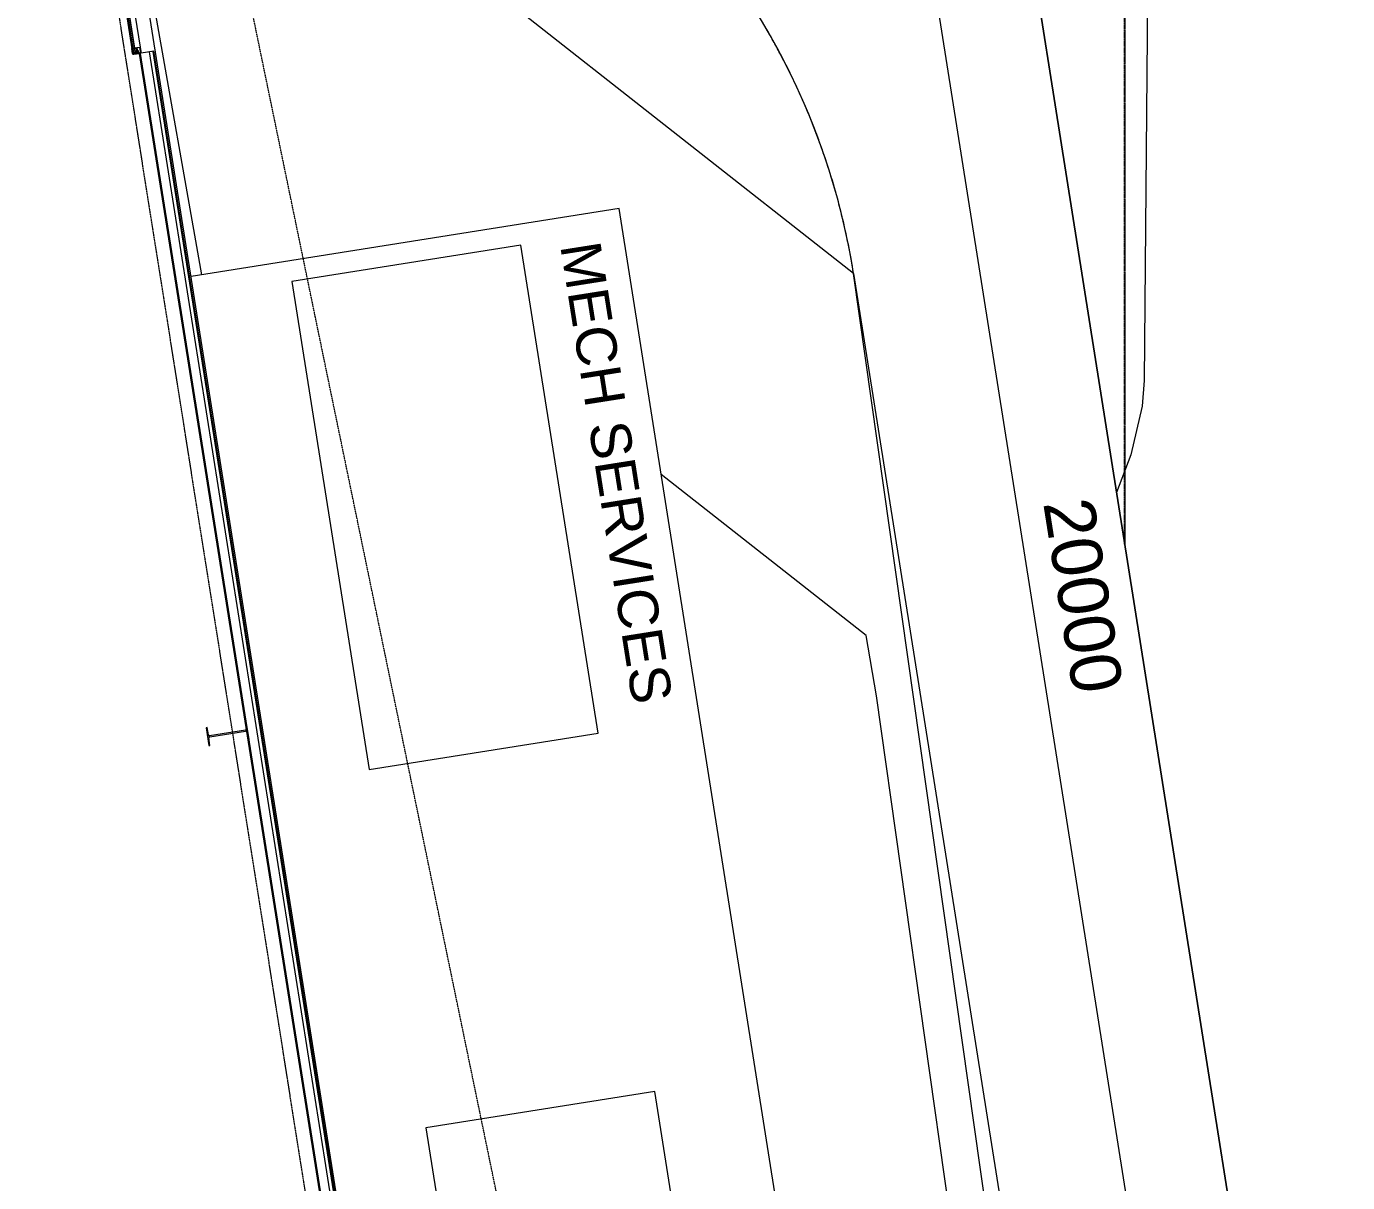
# Model space of a CAD drawing. Header units: millimetres. Extents: x -2612262 to -2065320, y 3717813 to 4283368.
# Drawn here: x -2237882 to -2224773, y 4038220 to 4049691 of the extents above; entities that cross this region are included whole.
import ezdxf

# ---------------------------------------------------------------- set-up
doc = ezdxf.new("R2010")
doc.units = ezdxf.units.MM
for name, pattern in [('AEC_Double Dash', [39, 15, -4, 6, -4, 6, -4]), ('Aligning Line', [3.2004, 1.6002, -1.6002]), ('BOUNDARY Tighter', [8, 4, -2, 0, -2]), ('Grid Line', [21, 12, -3, 3, -3]), ('Overhead', [4, 2.5, -1.5])]:
    doc.linetypes.add(name, pattern=pattern)
for name, color, linetype, lineweight in [('A-ANNO-NOTE', 131, 'Continuous', 5), ('A-DETL', 90, 'Continuous', 18), ('A-DETL-GENF', 92, 'Continuous', 5), ('A-FLOR', 192, 'Continuous', 5), ('A-FLOR-OVHD', 1, 'Overhead', 13), ('A-GENM', 13, 'Continuous', 5), ('A-GLAZ-CWMG', 51, 'Continuous', 5), ('A-WALL', 113, 'Continuous', 5), ('A-WALL-PATT', 111, 'Continuous', 13), ('C-PROP-LINE', 91, 'AEC_Double Dash', 13), ('C-TOPO', 7, 'Continuous', 5), ('C-TOPO-MAJR', 7, 'Continuous', 20), ('C-TOPO-MINR', 7, 'Continuous', 5), ('G-ANNO-REFR', 1, 'Aligning Line', 5), ('G-ANNO-TEXT', 231, 'Continuous', 5), ('S-COLS', 52, 'Continuous', 5), ('S-GRID', 1, 'Continuous', 5)]:
    doc.layers.add(name, color=color, linetype=linetype, lineweight=lineweight)
doc.styles.add('Arial', font='arial.ttf', dxfattribs={"height": 500})
doc.styles.add('Arial_2', font='arial.ttf', dxfattribs={"height": 400})
picture_1 = doc.add_image_def('image1.jpg', size_in_pixel=(6528, 5638))
pattern_1 = [(0, (0, 0), (812.8, 203.2), [67.056, -542.544, 67.056, -542.544, -3251.2]), (0, (0, 0), (812.8, 203.2), [-1219.2, 67.056, -1152.144, 67.056, -542.544, -1422.4]), (0, (0, 0), (812.8, 203.2), [-3048, 67.056, -339.344, 67.056, -948.944]), (120, (304.8, 101.6), (-582.376362, 602.305448), [67.056, -542.544, 67.056, -542.544, -3251.2]), (120, (304.8, 101.6), (-582.376362, 602.305448), [-1219.2, 67.056, -1152.144, 67.056, -542.544, -1422.4]), (120, (304.8, 101.6), (-582.376362, 602.305448), [-3048, 67.056, -339.344, 67.056, -948.944]), (240, (406.4, 508), (-230.423638, -805.505448), [67.056, -542.544, 67.056, -542.544, -3251.2]), (240, (406.4, 508), (-230.423638, -805.505448), [-1219.2, 67.056, -1152.144, 67.056, -542.544, -1422.4]), (240, (406.4, 508), (-230.423638, -805.505448), [-3048, 67.056, -339.344, 67.056, -948.944])]

# ---------------------------------------------------------------- blocks, each defined once
blk = doc.blocks.new('Mechanical - Condensers - Mechanical - Condensers-1249279-GA - Part B')
at = {"layer": 'A-GENM', "lineweight": 13}
for p, q in [((-2232977, 4047519), (-2235249, 4047159)), ((-2232210, 4042680), (-2232977, 4047519)), ((-2235249, 4047159), (-2234482, 4042320)), ((-2234482, 4042320), (-2232210, 4042680)), ((-2231647, 4039124), (-2233919, 4038764)), ((-2230881, 4034284), (-2231647, 4039124)), ((-2233919, 4038764), (-2233152, 4033924))]:
    blk.add_line(p, q, dxfattribs=at)
blk = doc.blocks.new('MulticellPanel_Polycarbonate_Danpal_1040w - Grey-V95-GA - Part B')
at = {"layer": 'A-GENM'}
h = blk.add_hatch(dxfattribs=at)
h.set_pattern_fill('FP_30', color=256, style=0, pattern_type=2)
h.set_pattern_definition([(351, (-4350014.7, -1575770.8), (125.14757, 790.15067), []), (81, (-4350014.7, -1575770.8), (-790.15067, 125.14757), [])])
h.paths.add_polyline_path([(-513, -1), (-519, -3), (-515, -6)])
h.paths.add_polyline_path([(-520, 7), (-520, -2), (-513, -1)])
h.paths.add_polyline_path([(-519, 8), (-511, 0), (511, 0), (519, 8), (517, 16), (-517, 16)])
h.paths.add_polyline_path([(-520, -4), (-519, -13), (-515, -11), (-515, -6)])
h.paths.add_polyline_path([(513, -1), (515, -6), (519, -3)])
h.paths.add_polyline_path([(513, -1), (520, -2), (520, 7)])
h.paths.add_polyline_path([(515, -6), (515, -11), (520, -14), (520, -4)])
for p, q in [((-520, 13), (-520, 9)), ((-520, 7), (-520, -2)), ((517, 16), (-517, 16)), ((520, 9), (520, 13)), ((520, -2), (520, 7)), ((-520, -4), (-520, -13)), ((-519, -15), (-516, -15)), ((-515, -6), (-513, -1)), ((-515, -11), (-513, -6)), ((-513, -6), (-515, -6)), ((-513, -10), (-515, -11)), ((-514, -13), (-513, -10)), ((-511, 0), (511, 0)), ((513, -1), (515, -6)), ((515, -6), (513, -6)), ((513, -6), (515, -11)), ((515, -11), (513, -10)), ((513, -10), (514, -14)), ((516, -15), (519, -15)), ((520, -14), (520, -4))]:
    blk.add_line(p, q, dxfattribs=at)
for centre, radius, start, end in [((-517, 13), 3, 90, 180), ((-520, 8), 1.2, 270.0002, 89.9998), ((517, 13), 3, 360, 90), ((520, 8), 1.2, 90.0002, 269.9998), ((-520, -3), 1.2, 270.0002, 89.9998), ((-519, -14), 1.5, 225, 270), ((-516, -14), 1.5, 270, 333.1609), ((-511, -2), 2, 90, 158.7864), ((511, -2), 2, 21.2136, 90), ((516, -14), 1.5, 206.8391, 270), ((520, -3), 1.2, 90.0002, 269.9998), ((519, -14), 1.5, 270, 360)]:
    blk.add_arc(centre, radius, start, end, dxfattribs=at)
blk = doc.blocks.new('Rectangular Mullion - Frame_Framed Facade_Danpal_DPANMF BT1-1887959-GA - Part B')
at = {"layer": 'A-GLAZ-CWMG'}
for p, q in [((-2241518, 4051929), (-2242545, 4051766)), ((-2241519, 4051935), (-2242501, 4051779)), ((-2241521, 4051907), (-2242496, 4051753)), ((-2241506, 4051852), (-2242487, 4051697)), ((-2242554, 4051771), (-2242559, 4051770)), ((-2242558, 4051764), (-2242559, 4051770)), ((-2242553, 4051765), (-2242558, 4051764)), ((-2242558, 4051761), (-2242558, 4051764))]:
    blk.add_line(p, q, dxfattribs=at)
blk = doc.blocks.new('Rectangular Mullion - DPANMF BT1-1105306-GA - Part B')
at = {"layer": 'A-DETL-GENF'}
for p, q in [((45, 67), (-13, 67)), ((-13, 67), (-13, -7)), ((-11, 46), (-11, 65)), ((-11, 65), (46, 65)), ((0, 46), (-11, 46)), ((-11, 20), (-11, 45)), ((-11, 45), (-1, 45)), ((-1, 20), (-11, 20)), ((-11, -5), (-11, 19)), ((-11, 19), (-1, 19)), ((-2, 4), (-8, 4)), ((-8, 4), (-8, -5)), ((-6, -14), (-6, 2)), ((-6, 2), (-3, 2)), ((-2, 42), (-4, 41)), ((-4, 40), (15, 40)), ((-4, 24), (-2, 22)), ((15, 24), (-4, 24)), ((-4, 1), (-4, -2)), ((-3, 2), (-3, -1)), ((-3, -2), (-3, 1)), ((-2, 0), (-2, 4)), ((-1, 45), (-1, 42)), ((1, 41), (-1, 41)), ((-1, 23), (-1, 20)), ((-1, 23), (1, 23)), ((-1, 19), (-1, 14)), ((-1, 14), (0, 14)), ((0, 42), (0, 46)), ((0, 14), (0, 22)), ((1, 44), (1, 41)), ((1, 23), (1, 20)), ((2, 41), (2, 44)), ((15, 41), (2, 41)), ((2, 20), (2, 23)), ((2, 23), (15, 23)), ((44, 33), (25, 33)), ((25, 31), (44, 31)), ((45, 12), (37, 12)), ((37, 12), (37, 11)), ((37, 11), (47, 11)), ((47, 65), (42, 65)), ((42, 65), (42, 63)), ((42, 63), (45, 63)), ((45, 63), (45, 34)), ((45, 30), (45, 12)), ((47, 11), (47, 65)), ((-13, -7), (-8, -7)), ((-8, -5), (-11, -5)), ((-8, -7), (-8, -16)), ((-8, -16), (-2, -16)), ((-4, -14), (-6, -14)), ((-4, -2), (-4, -3)), ((-4, -3), (-4, -12)), ((-3, -12), (-2, -12)), ((-2, -11), (-2, -2)), ((-1, -11), (-2, -11)), ((-2, -12), (-2, -16)), ((-2, -16), (-2, -13)), ((-2, -16), (46, -16)), ((0, -14), (0, -12)), ((44, -14), (0, -14)), ((44, -1), (42, -6)), ((43, -6), (44, -1)), ((43, -12), (43, -11)), ((43, -11), (46, -11)), ((46, -6), (44, -7)), ((46, -11), (44, -11)), ((44, -11), (44, -14)), ((48, 0), (46, -6)), ((46, -16), (46, -11)), ((46, -11), (46, -12))]:
    blk.add_line(p, q, dxfattribs=at)
for centre, radius, start, end in [((-4, 40), 0.3, 120, 270), ((-4, 24), 0.3, 90, 240), ((-3, 0), 0.834, 236.0388, 360), ((1, 44), 0.5, 360, 180), ((1, 20), 0.5, 180, 360), ((15, 32), 9.2, 9.8791, 91.6261), ((15, 32), 8, 270, 91.7438), ((15, 32), 9.2, 270, 350.121), ((25, 34), 1, 189.8791, 270), ((25, 30), 1, 90, 170.121), ((44, 34), 1, 270, 0), ((44, 30), 1, 0, 90), ((-3, -12), 0.5, 180, 270), ((-4, -14), 0.5, 270, 360), ((-2, -11), 0.5, 180, 270), ((-1, -12), 0.7, 360, 90), ((35, -1), 0.4, 40.5832, 186.9264), ((46, 0), 11.6, 183.4449, 257.2858), ((82, 37), 59.8, 218.9937, 226.1468), ((41, -6), 0.88, 222.5702, 338.0118), ((44, -6), 0.48, 168.5298, 286.4274), ((44, -1), 0.32, 348.5298, 158.0118), ((44, -10), 3.39, 323.7277, 346.2387), ((48, -1), 0.4, 353.5953, 160.3625), ((10, -1), 39.1, 346.2387, 0.9519)]:
    blk.add_arc(centre, radius, start, end, dxfattribs=at)
for points, knots in [([(-3, 1), (-3, 1), (-3, 1), (-4, 1), (-4, 1), (-4, 1), (-4, 1), (-4, 1), (-4, 1)], [0, 0, 0, 0, 0.125, 0.25, 0.5, 0.666667, 0.833333, 1, 1, 1, 1]), ([(-1, 41), (-1, 41), (-1, 42), (-1, 42), (-1, 42), (-1, 42), (-2, 42), (-2, 42)], [0, 0, 0, 0, 0.125, 0.25, 0.375, 0.625, 1, 1, 1, 1]), ([(-2, 22), (-2, 22), (-2, 22), (-1, 22), (-1, 22), (-1, 23), (-1, 23), (-1, 23)], [0, 0, 0, 0, 0.25, 0.5, 0.75, 0.875, 1, 1, 1, 1]), ([(-1, 42), (-1, 41), (-1, 41), (-1, 41), (-1, 41), (-1, 41), (-1, 41), (0, 42), (0, 42), (0, 42), (0, 42), (0, 42), (0, 42)], [0, 0, 0, 0, 0.083333, 0.1875, 0.291667, 0.375, 0.458333, 0.583333, 0.666667, 0.75, 0.875, 1, 1, 1, 1]), ([(0, 22), (0, 22), (0, 22), (0, 23), (0, 23), (-1, 23), (-1, 23), (-1, 23), (-1, 23), (-1, 23), (-1, 23)], [0, 0, 0, 0, 0.333333, 0.416667, 0.5, 0.583333, 0.666667, 0.75, 0.84375, 1, 1, 1, 1]), ([(46, 65), (46, 65), (46, 65), (46, 65), (46, 65), (46, 65), (46, 65), (46, 65), (46, 66), (46, 66), (46, 66), (46, 67), (46, 67), (45, 67), (45, 67), (45, 67)], [0, 0, 0, 0, 0.041667, 0.104167, 0.177083, 0.239583, 0.333333, 0.416667, 0.5, 0.666667, 0.729167, 0.791667, 0.84375, 0.90625, 1, 1, 1, 1]), ([(-2, -13), (-2, -13), (-2, -12), (-2, -12), (-3, -13), (-3, -13), (-3, -13), (-3, -13), (-3, -13), (-4, -13), (-4, -13), (-4, -14), (-4, -14), (-4, -14)], [0, 0, 0, 0, 0.072917, 0.1875, 0.291667, 0.5, 0.583333, 0.666667, 0.729167, 0.791667, 0.854167, 0.916667, 1, 1, 1, 1]), ([(-2, -2), (-2, -2), (-2, -2), (-2, -2), (-2, -2), (-3, -2), (-3, -2), (-3, -2), (-3, -2), (-3, -2)], [0, 0, 0, 0, 0.111111, 0.222222, 0.333333, 0.444444, 0.555556, 0.708333, 1, 1, 1, 1]), ([(46, -12), (46, -12), (46, -12), (46, -13), (46, -12), (46, -12), (47, -12), (47, -12), (47, -12)], [0, 0, 0, 0, 0.147059, 0.294118, 0.411765, 0.588235, 0.823529, 1, 1, 1, 1])]:
    blk.add_open_spline(points, degree=3, knots=knots, dxfattribs=at)
blk = doc.blocks.new('Rectangular Mullion - Frame_Framed Facade_Danpal_DPANMF BT1-2873950-GA - Part B')
at = {"layer": 'A-GLAZ-CWMG'}
for p, q in [((-60, 57), (-60, 55)), ((-60, 1), (-13, 1)), ((-13, 1), (-13, -24)), ((-57, -21), (-59, -21)), ((-59, -21), (-59, -26)), ((-57, -24), (-57, -21)), ((-11, -26), (-5, -26)), ((-5, -17), (0, -17)), ((-5, -26), (-5, -17))]:
    blk.add_line(p, q, dxfattribs=at)
blk = doc.blocks.new('Family - ___-240017-GA - Part B')
at = {"layer": 'C-PROP-LINE', "color": 20}
blk.add_line((-2226983, 4059444), (-2226983, 4044556), dxfattribs=at)
blk = doc.blocks.new('Dimension - Grids _2D_ - 1-200-639481-GA - Part B')
at = {"layer": 'A-DETL-GENF'}
for p, q in [((9677, 500), (-9323, 500)), ((-9323, 500), (9677, 500)), ((-9323, -500), (9677, -500)), ((-9323, -500), (9677, -500))]:
    blk.add_line(p, q, dxfattribs=at)

msp = doc.modelspace()

# ---------------------------------------------------------------- hatches: boundary and pattern name
at = {"layer": 'A-WALL-PATT', "lineweight": 5}
h = msp.add_hatch(dxfattribs=at)
h.set_pattern_fill('FP_1', color=256, style=0, pattern_type=2)
h.set_pattern_definition(pattern_1)
h.paths.add_polyline_path([(-2231340, 4015186.1), (-2231328.1, 4015188), (-2236750.7, 4049423.5), (-2236762.2, 4049419.8), (-2231765, 4017869.9)])
h = msp.add_hatch(dxfattribs=at)
h.set_pattern_fill('FP_1', color=256, style=0, pattern_type=2)
h.set_pattern_definition(pattern_1)
h.paths.add_polyline_path([(-2231202.7, 4015207.8), (-2231193.8, 4015209.2), (-2236616.4, 4049444.8), (-2236625.2, 4049443.4), (-2231203.6, 4015214)])

# ---------------------------------------------------------------- linework, layer by layer
at = {"layer": 'A-DETL', "linetype": 'BOUNDARY Tighter', "lineweight": 25}
msp.add_line((-2226983.4, 4044555.5), (-2226983.4, 4059443.9), dxfattribs=at)
at = {"layer": 'A-FLOR'}
for p, q in [((-2231180, 4015211.4), (-2237103.1, 4052607.6)), ((-2226755.8, 4050371.8), (-2226791.8, 4046176.5)), ((-2232001.1, 4047882.5), (-2236248.2, 4047209.8)), ((-2229727.3, 4033526.5), (-2232001.1, 4047882.5)), ((-2226791.8, 4046176.5), (-2226810.5, 4045924)), ((-2226810.5, 4045924), (-2226921.9, 4045440.5)), ((-2226921.9, 4045440.5), (-2227064.4, 4045067))]:
    msp.add_line(p, q, dxfattribs=at)
for points, knots in [([(-2230411, 4049436.6), (-2230433.8, 4049479.4), (-2230480.3, 4049564.5), (-2230528.6, 4049648.7), (-2230553.2, 4049690.5)], [-0.764704799, -0.764704799, -0.764704799, -0.764704799, -0.75, -0.735294541, -0.735294541, -0.735294541, -0.735294541]), ([(-2229951.1, 4048368.5), (-2229958.8, 4048391.5), (-2229990.1, 4048483.3), (-2230023.3, 4048574.5), (-2230049.3, 4048642.4)], [-0.882352941, -0.882352941, -0.882352941, -0.882352941, -0.875, -0.852941176, -0.852941176, -0.852941176, -0.852941176])]:
    msp.add_open_spline(points, degree=3, knots=knots, dxfattribs=at)
for points in [[(-2230279.5, 4049177), (-2230321.5, 4049264.4), (-2230365.3, 4049351), (-2230411, 4049436.6)], [(-2230158.8, 4048912.1), (-2230197.2, 4049001.2), (-2230237.4, 4049089.5), (-2230279.4, 4049176.9)], [(-2230049.3, 4048642.5), (-2230083.9, 4048733.1), (-2230120.4, 4048823), (-2230158.8, 4048912.1)], [(-2229864.4, 4048090.7), (-2229891.4, 4048183.9), (-2229920.3, 4048276.5), (-2229951.1, 4048368.5)], [(-2229789.3, 4047809.6), (-2229812.4, 4047903.8), (-2229837.4, 4047997.5), (-2229864.4, 4048090.7)], [(-2229725.9, 4047525.5), (-2229745.1, 4047620.6), (-2229766.2, 4047715.3), (-2229789.3, 4047809.5)], [(-2229674.4, 4047239), (-2229689.6, 4047334.8), (-2229706.7, 4047430.3), (-2229725.9, 4047525.4)]]:
    msp.add_open_spline(points, degree=3, dxfattribs=at)
at = {"layer": 'A-FLOR-OVHD'}
msp.add_line((-2232185.8, 4033132), (-2236242.9, 4052743.8), dxfattribs=at)
msp.add_line((-2232185.8, 4033132), (-2236242.9, 4052743.8), dxfattribs=at)
at = {"layer": 'A-WALL', "color": 250, "lineweight": 13}
for p, q in [((-2236762.5, 4049421.6), (-2231340, 4015186.1)), ((-2236616.4, 4049444.8), (-2236743.8, 4049424.6)), ((-2231193.8, 4015209.2), (-2236616.4, 4049444.8))]:
    msp.add_line(p, q, dxfattribs=at)
at = {"layer": 'A-WALL'}
for p, q in [((-2231328.1, 4015188), (-2236750.7, 4049423.5)), ((-2231237.2, 4015202.4), (-2236659.8, 4049437.9)), ((-2231202.7, 4015207.8), (-2236625.2, 4049443.4))]:
    msp.add_line(p, q, dxfattribs=at)
at = {"layer": 'C-TOPO'}
msp.add_line((-2229674.4, 4047239), (-2226873, 4029552.1), dxfattribs=at)
msp.add_arc((-2236588.2, 4046143.9), 7000, 9.00033, 85.80959, dxfattribs=at)
at = {"layer": 'C-TOPO-MAJR', "color": 8, "lineweight": 15}
for p, q in [((-2229674.4, 4047239), (-2237188.1, 4053143.9)), ((-2237188.1, 4053143.9), (-2236145.4, 4047226.1)), ((-2227686.2, 4033212.5), (-2229674.4, 4047239))]:
    msp.add_line(p, q, dxfattribs=at)
at = {"layer": 'C-TOPO-MINR', "color": 253}
for p, q in [((-2229550.9, 4043647.8), (-2231583.4, 4045245.1)), ((-2229448.3, 4043047.9), (-2229550.9, 4043647.8)), ((-2228702.7, 4037788), (-2229448.3, 4043047.9))]:
    msp.add_line(p, q, dxfattribs=at)
at = {"layer": 'S-COLS'}
for p, q in [((-2236088.1, 4042733.8), (-2236098.8, 4042732.1)), ((-2236098.8, 4042732.1), (-2236071, 4042556.3)), ((-2236076.5, 4042660.9), (-2236088.1, 4042733.8)), ((-2235709.5, 4042707.5), (-2236063.5, 4042651.4)), ((-2236062.3, 4042643.9), (-2235708.3, 4042700)), ((-2235700.8, 4042795.1), (-2235711.6, 4042793.4)), ((-2235711.6, 4042793.4), (-2235700, 4042720.5)), ((-2235673, 4042619.3), (-2235700.8, 4042795.1)), ((-2235695.3, 4042690.5), (-2235683.7, 4042617.6)), ((-2236060.2, 4042558), (-2236071.8, 4042630.9)), ((-2236071, 4042556.3), (-2236060.2, 4042558)), ((-2235683.7, 4042617.6), (-2235673, 4042619.3))]:
    msp.add_line(p, q, dxfattribs=at)
for centre, start, end in [((-2235711.3, 4042718.7), 279.00033, 9.00033), ((-2235706.5, 4042688.7), 9.00033, 99.00033), ((-2236065.3, 4042662.7), 189.00033, 279.00033), ((-2236060.5, 4042632.6), 99.00033, 189.00033)]:
    msp.add_arc(centre, 11.4, start, end, dxfattribs=at)
at = {"layer": 'S-GRID', "linetype": 'Grid Line'}
msp.add_line((-2229896.4, 4005189.8), (-2239295.5, 4064531.7), dxfattribs=at)

# ---------------------------------------------------------------- block references
at = {"layer": 'A-DETL-GENF', "rotation": 279.0003283881447}
msp.add_blockref('Dimension - Grids _2D_ - 1-200-639481-GA - Part B', (-2227432.4, 4044194.2), dxfattribs=at)
at = {"layer": 'A-GENM'}
msp.add_blockref('Mechanical - Condensers - Mechanical - Condensers-1249279-GA - Part B', (0, 0), dxfattribs=at)
at = {"layer": 'A-GENM', "rotation": 99.00029522341306}
msp.add_blockref('MulticellPanel_Polycarbonate_Danpal_1040w - Grey-V95-GA - Part B', (-2236883.5, 4049942.4), dxfattribs=at)
at = {"layer": 'A-GLAZ-CWMG'}
for name, p, rotation in [('Rectangular Mullion - Frame_Framed Facade_Danpal_DPANMF BT1-1887959-GA - Part B', (1814945.2, 6291968.2), 89.99996683529663), ('Rectangular Mullion - Frame_Framed Facade_Danpal_DPANMF BT1-2873950-GA - Part B', (-2236800.1, 4049415.7), 279.0002952234131)]:
    msp.add_blockref(name, p, dxfattribs=dict(at, rotation=rotation))
at = {"layer": 'A-GLAZ-CWMG', "extrusion": (0, 0, -1), "rotation": 80.99970477658692}
msp.add_blockref('Rectangular Mullion - DPANMF BT1-1105306-GA - Part B', (2236812, 4049427.2), dxfattribs=at)
at = {"layer": 'C-PROP-LINE', "color": 20}
msp.add_blockref('Family - ___-240017-GA - Part B', (0, 0), dxfattribs=at)

# ---------------------------------------------------------------- texts
at = {"layer": 'A-ANNO-NOTE', "insert": (-2227300, 4045042.4), "char_height": 500, "width": 2324.894, "attachment_point": 1, "rotation": 279.00033, "style": 'Arial'}
msp.add_mtext('20000', dxfattribs=at)
at = {"layer": 'G-ANNO-TEXT', "color": 7, "insert": (-2232191.5, 4047580.6), "char_height": 400, "width": 5916.454, "attachment_point": 1, "rotation": 279.00033, "style": 'Arial_2'}
msp.add_mtext('MECH SERVICES ', dxfattribs=at)

# ---------------------------------------------------------------- pictures from other files: only their frames are drawn
at = {"layer": 'G-ANNO-REFR'}
image = msp.add_image(picture_1, insert=(-2382054.9, 4283368.1), size_in_units=(433000, 373966.6), rotation=-122.11743, dxfattribs=at)
image.dxf.flags = 15

doc.saveas('drawing.dxf')
